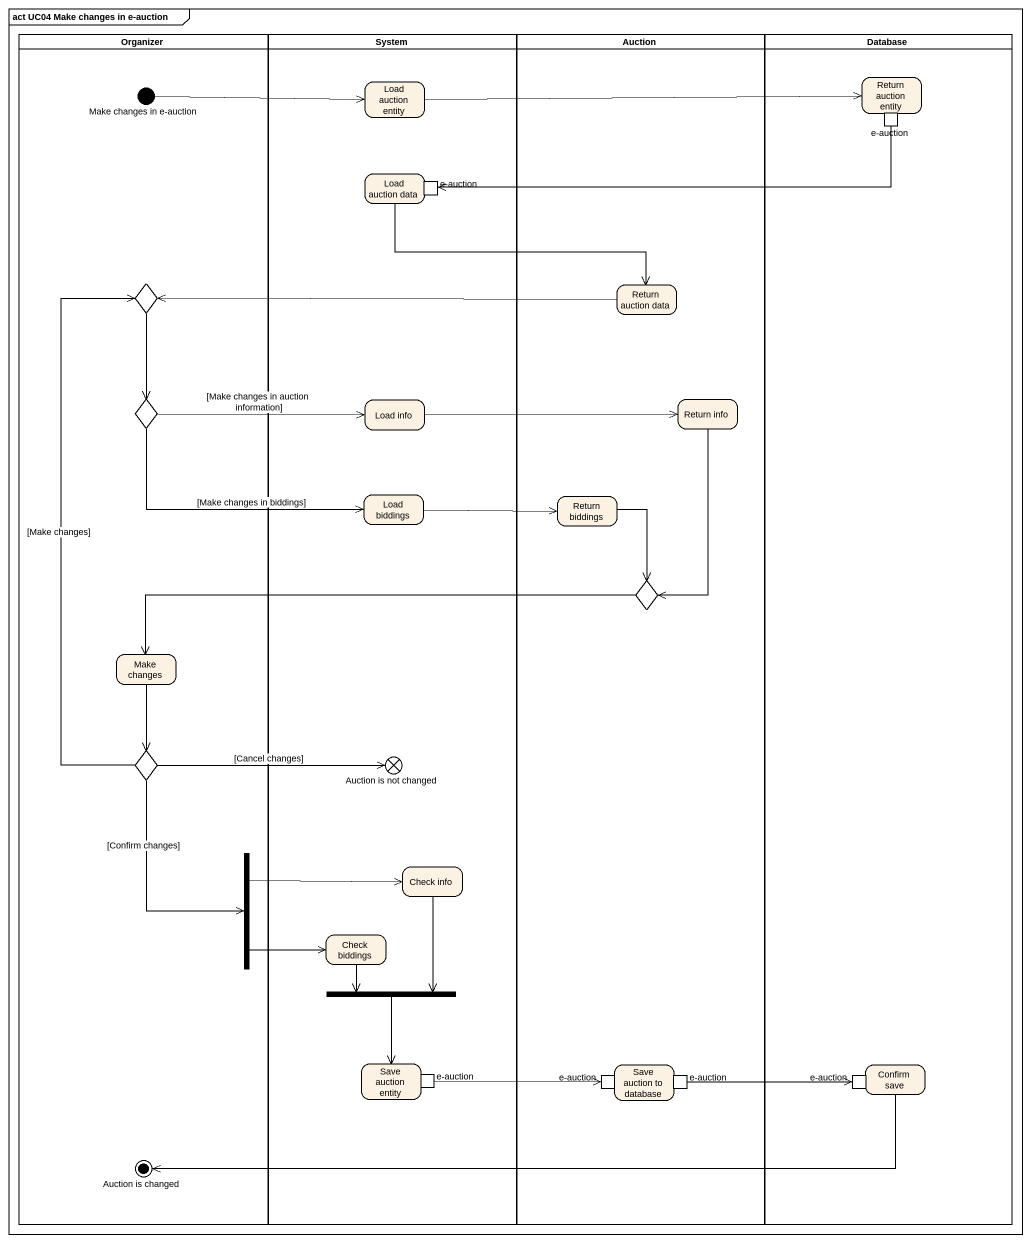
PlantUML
@startuml
mainframe act UC04 Make changes in e-auction
hide empty description
state Organizer <<partition>> {
  state "Make changes in e-auction" as Make_changes_in_e_auction <<start>>
  state choice1 <<choice>>
  state choice2 <<choice>>
  state "Make changes" as Make_changes
  state choice4 <<choice>>
  state fork1 <<fork>>
  state "Auction is changed" as Auction_is_changed <<end>>
}
state System <<partition>> {
  state "Load auction entity" as Load_auction_entity
  state "Load auction data" as Load_auction_data {
    state "e-auction" as e_auction_2 <<inputPin>>
  }
  state "Load info" as Load_info
  state "Load biddings" as Load_biddings
  state "Auction is not changed" as Auction_is_not_changed <<end>>
  state "Check info" as Check_info
  state "Check biddings" as Check_biddings
  state fork2 <<join>>
  state "Save auction entity" as Save_auction_entity {
    state "e-auction" as e_auction_3 <<outputPin>>
  }
}
state Auction <<partition>> {
  state "Return auction data" as Return_auction_data
  state "Return info" as Return_info
  state "Return biddings" as Return_biddings
  state choice3 <<choice>>
  state "Save auction to database" as Save_auction_to_database {
    state "e-auction" as e_auction_4 <<inputPin>>
    state "e-auction" as e_auction_5 <<outputPin>>
  }
}
state "Database" as Database_ <<partition>> {
  state "Return auction entity" as Return_auction_entity {
    state "e-auction" as e_auction <<outputPin>>
  }
  state "Confirm save" as Confirm_save {
    state "e-auction" as e_auction_6 <<inputPin>>
  }
}
Make_changes_in_e_auction -right-> Load_auction_entity
Load_auction_entity -right-> Return_auction_entity
e_auction -left-> e_auction_2
Load_auction_data -right-> Return_auction_data
choice1 --> choice2
Return_auction_data -left-> choice1
choice2 -right-> Load_info : [Make changes in auction information]
choice2 -right-> Load_biddings : [Make changes in biddings]
Load_info -right-> Return_info
Return_info --> choice3
Load_biddings -right-> Return_biddings
Return_biddings --> choice3
choice3 -left-> Make_changes
Make_changes --> choice4
choice4 -up-> choice1 : [Make changes]
choice4 -right-> Auction_is_not_changed : [Cancel changes]
choice4 --> fork1 : [Confirm changes]
fork1 -right-> Check_info
fork1 -right-> Check_biddings
Check_info --> fork2
Check_biddings --> fork2
fork2 --> Save_auction_entity
e_auction_3 -right-> e_auction_4
e_auction_5 -right-> e_auction_6
Confirm_save -left-> Auction_is_changed
@enduml
